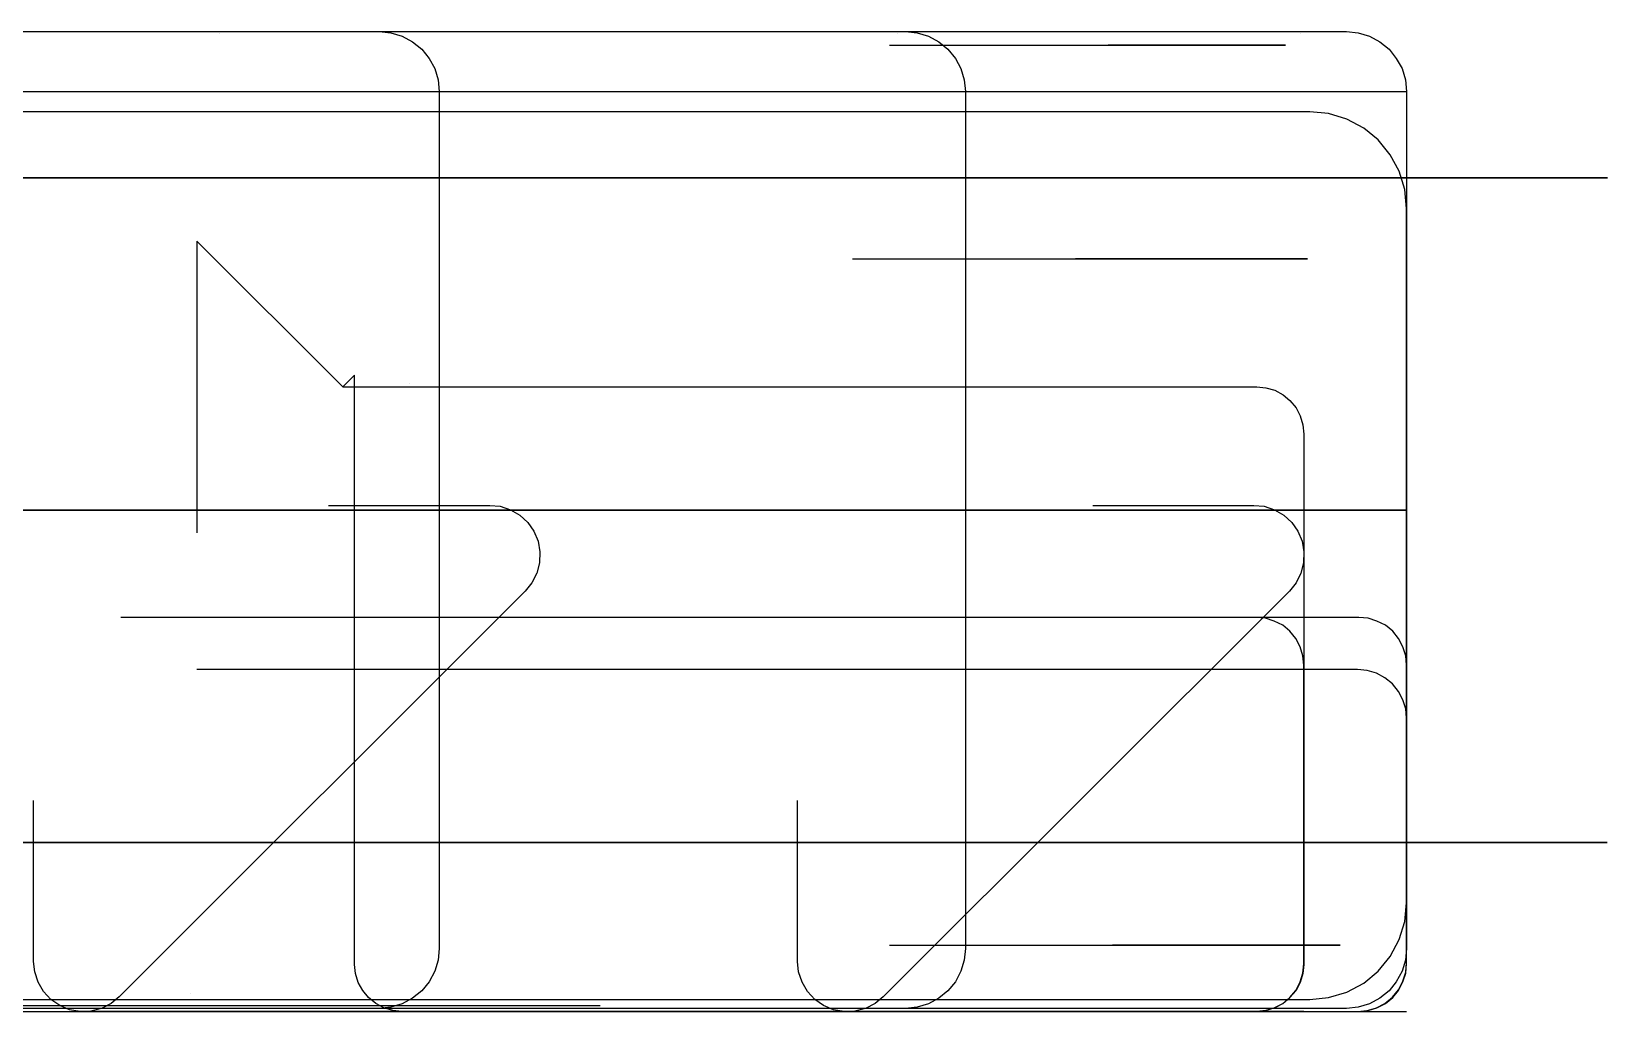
# Model space of a CAD drawing. Header units: metres. Extents: x 24 to 1567, y 34 to 358.
# Drawn here: x 1045 to 1567, y 34 to 358 of the extents above; entities that cross this region are included whole.
import ezdxf

# ---------------------------------------------------------------- set-up
doc = ezdxf.new("R2010")
doc.units = ezdxf.units.M
for name, color, linetype in [('RBAR-T10-J', 2, 'Continuous'), ('RBAR-T12-F', 3, 'Continuous'), ('RBAR-T12-F1', 3, 'Continuous'), ('RBAR-T16-H1', 4, 'Continuous'), ('RBAR-T16-H2', 4, 'Continuous'), ('RBAR-T16-H3', 4, 'Continuous'), ('RBAR-T16-K', 4, 'Continuous'), ('RBAR-T16-K1', 4, 'Continuous'), ('RBAR-T16-K2', 4, 'Continuous'), ('RBAR-T16-K3', 4, 'Continuous'), ('RBAR-T16-K4', 4, 'Continuous'), ('RBAR-T16-K5', 4, 'Continuous'), ('RBAR-T20-I', 5, 'Continuous'), ('RBAR-T8-A', 1, 'Continuous'), ('RBAR-T8-A1', 1, 'Continuous'), ('RBAR-T8-A2', 1, 'Continuous'), ('RBAR-T8-A4', 1, 'Continuous'), ('RBAR-T8-B', 1, 'Continuous'), ('RBAR-T8-B1', 1, 'Continuous'), ('RBAR-T8-B2', 1, 'Continuous'), ('RBAR-T8-C', 1, 'Continuous'), ('RBAR-T8-D', 1, 'Continuous'), ('RBAR-T8-E', 1, 'Continuous')]:
    doc.layers.add(name, color=color, linetype=linetype)

msp = doc.modelspace()

# ---------------------------------------------------------------- linework, layer by layer
at = {"layer": 'RBAR-T10-J'}
for points in [[(985.8, 358.5, 0), (1160, 358.5, 0), (1163.9, 358.1, 0), (1167.6, 357, 0), (1171.1, 355.1, 0), (1174.1, 352.7, 0), (1176.6, 349.6, 0), (1178.4, 346.2, 0), (1179.5, 342.5, 0), (1179.9, 338.6, 0), (1179.9, 54.9, 0), (1179.5, 51, 0), (1178.4, 47.3, 0), (1176.6, 43.8, 0), (1174.1, 40.8, 0), (1171.1, 38.4, 0), (1167.6, 36.5, 0), (1163.9, 35.4, 0), (1160, 35, 0), (468.2, 35, 0)], [(1160, 358.5, 0), (1334.2, 358.5, 0), (1338.1, 358.1, 0), (1341.8, 357, 0), (1345.3, 355.1, 0), (1348.3, 352.7, 0), (1350.8, 349.6, 0), (1352.6, 346.2, 0), (1353.7, 342.5, 0), (1354.1, 338.6, 0), (1354.1, 54.9, 0), (1353.7, 51, 0), (1352.6, 47.3, 0), (1350.8, 43.8, 0), (1348.3, 40.8, 0), (1345.3, 38.4, 0), (1341.8, 36.5, 0), (1338.1, 35.4, 0), (1334.2, 35, 0), (642.4, 35, 0)], [(1306, 358.5, 0), (1480.2, 358.5, 0), (1484.1, 358.1, 0), (1487.8, 357, 0), (1491.3, 355.1, 0), (1494.3, 352.7, 0), (1496.7, 349.6, 0), (1498.6, 346.2, 0), (1499.7, 342.5, 0), (1500.1, 338.6, 0), (1500.1, 54.9, 0), (1499.7, 51, 0), (1498.6, 47.3, 0), (1496.7, 43.8, 0), (1494.3, 40.8, 0), (1491.3, 38.4, 0), (1487.8, 36.5, 0), (1484.1, 35.4, 0), (1480.2, 35, 0), (788.4, 35, 0)], [(468.2, 338.6, 0), (1179.9, 338.6, 0)], [(642.4, 338.6, 0), (1354.1, 338.6, 0)], [(788.4, 338.6, 0), (1500.1, 338.6, 0)]]:
    msp.add_polyline3d(points, dxfattribs=at)
at = {"layer": 'RBAR-T12-F'}
msp.add_polyline3d([(36, 36, 0), (1161, 36, 0)], dxfattribs=at)
at = {"layer": 'RBAR-T12-F1'}
for points in [[(30, 36, 0), (1155, 36, 0)], [(36, 36, 0), (1161, 36, 0)], [(108.2, 36, 0), (1233.2, 36, 0)]]:
    msp.add_polyline3d(points, dxfattribs=at)
at = {"layer": 'RBAR-T16-H1'}
msp.add_polyline3d([(708.3, 38, 5095), (1468.1, 38, 5095), (1474.3, 38.6, 5095), (1480.3, 40.4, 5095), (1485.9, 43.4, 5095), (1490.7, 47.4, 5095), (1494.7, 52.2, 5095), (1497.7, 57.8, 5095), (1499.5, 63.8, 5095), (1500.1, 70, 5095), (1500.1, 299.9, 5095), (1499.5, 306.2, 5095), (1497.7, 312.2, 5095), (1494.7, 317.7, 5095), (1490.7, 322.6, 5095), (1485.9, 326.5, 5095), (1480.3, 329.5, 5095), (1474.3, 331.3, 5095), (1468.1, 331.9, 5095), (708.3, 331.9, 5095)], dxfattribs=at)
msp.add_polyline3d([(708.3, 38, 5095), (1468.1, 38, 5095), (1474.3, 38.6, 5095), (1480.3, 40.4, 5095), (1485.9, 43.4, 5095), (1490.7, 47.4, 5095), (1494.7, 52.2, 5095), (1497.7, 57.8, 5095), (1499.5, 63.8, 5095), (1500.1, 70, 5095), (1500.1, 299.9, 5095), (1499.5, 306.2, 5095), (1497.7, 312.2, 5095), (1494.7, 317.7, 5095), (1490.7, 322.6, 5095), (1485.9, 326.5, 5095), (1480.3, 329.5, 5095), (1474.3, 331.3, 5095), (1468.1, 331.9, 5095), (708.3, 331.9, 5095)], dxfattribs=at)
at = {"layer": 'RBAR-T16-H2'}
for points in [[(706.7, 310, 0), (1468, 310, 0), (1474.3, 310, 0.6), (1480.3, 310, 2.4), (1485.9, 310, 5.4), (1490.7, 310, 9.4), (1494.7, 310, 14.2), (1497.7, 310, 19.8), (1499.5, 310, 25.8), (1500.1, 310, 32.1), (1500.1, 310, 1033.8), (1499.5, 310, 1040.1), (1497.7, 310, 1046.1), (1494.7, 310, 1051.6), (1490.7, 310, 1056.5), (1485.9, 310, 1060.5), (1480.3, 310, 1063.4), (1474.3, 310, 1065.3), (1468, 310, 1065.9), (706.7, 310, 1065.9)], [(706.7, 90, 0), (1468, 90, 0), (1474.3, 90, 0.6), (1480.3, 90, 2.4), (1485.9, 90, 5.4), (1490.7, 90, 9.4), (1494.7, 90, 14.2), (1497.7, 90, 19.8), (1499.5, 90, 25.8), (1500.1, 90, 32.1), (1500.1, 90, 1033.8), (1499.5, 90, 1040.1), (1497.7, 90, 1046.1), (1494.7, 90, 1051.6), (1490.7, 90, 1056.5), (1485.9, 90, 1060.5), (1480.3, 90, 1063.4), (1474.3, 90, 1065.3), (1468, 90, 1065.9), (706.7, 90, 1065.9)]]:
    msp.add_polyline3d(points, dxfattribs=at)
at = {"layer": 'RBAR-T16-H3'}
for points in [[(710.9, 200, 0), (1468.2, 200, 0), (1474.4, 200, 0.6), (1480.4, 200, 2.4), (1485.9, 200, 5.4), (1490.8, 200, 9.3), (1494.7, 200, 14.2), (1497.7, 200, 19.7), (1499.5, 200, 25.7), (1500.1, 200, 31.9), (1500.1, 200, 1317.3), (1499.5, 200, 1323.5), (1497.7, 200, 1329.5), (1494.7, 200, 1335), (1490.8, 200, 1339.8), (1485.9, 200, 1343.8), (1480.4, 200, 1346.7), (1474.4, 200, 1348.6), (1468.2, 200, 1349.2), (710.9, 200, 1349.2)], [(710.9, 200, 3745.8), (1468.2, 200, 3745.8), (1474.4, 200, 3746.4), (1480.4, 200, 3748.3), (1485.9, 200, 3751.2), (1490.8, 200, 3755.2), (1494.7, 200, 3760), (1497.7, 200, 3765.5), (1499.5, 200, 3771.5), (1500.1, 200, 3777.7), (1500.1, 200, 5063.1), (1499.5, 200, 5069.3), (1497.7, 200, 5075.3), (1494.7, 200, 5080.8), (1490.8, 200, 5085.7), (1485.9, 200, 5089.6), (1480.4, 200, 5092.6), (1474.4, 200, 5094.4), (1468.2, 200, 5095), (710.9, 200, 5095)]]:
    msp.add_polyline3d(points, dxfattribs=at)
at = {"layer": 'RBAR-T16-K'}
msp.add_polyline3d([(1409.9, 310, 38), (1409.9, 310, 964.7), (1410.1, 310, 967.9), (1410.6, 310, 971.1), (1411.4, 310, 974.3), (1565.1, 310, 1461.7), (1565.9, 310, 1464.9), (1566.4, 310, 1468.1), (1566.6, 310, 1471.4), (1566.6, 310, 3975.8), (1566.4, 310, 3979), (1565.9, 310, 3982.3), (1565.1, 310, 3985.4), (1485.2, 310, 4238.8), (1484.4, 310, 4241.9), (1483.9, 310, 4245.2), (1483.7, 310, 4248.4), (1483.7, 310, 6001.5)], dxfattribs=at)
at = {"layer": 'RBAR-T16-K1'}
msp.add_polyline3d([(1410, 90, 38), (1410, 90, 963.9), (1410.2, 90, 967.1), (1410.7, 90, 970.4), (1411.5, 90, 973.5), (1565, 90, 1460.5), (1565.9, 90, 1463.7), (1566.4, 90, 1466.9), (1566.5, 90, 1470.2), (1566.5, 90, 3977.5), (1566.4, 90, 3980.7), (1565.9, 90, 3984), (1565, 90, 3987.1), (1485.2, 90, 4240.3), (1484.4, 90, 4243.4), (1483.9, 90, 4246.7), (1483.7, 90, 4249.9), (1483.7, 90, 6001.5)], dxfattribs=at)
at = {"layer": 'RBAR-T16-K2'}
msp.add_polyline3d([(1316.7, 283.2, 38), (1316.7, 283.2, 964.7), (1316.9, 283.2, 967.9), (1317.4, 283.2, 971.1), (1318.2, 283.2, 974.3), (1465.8, 283.2, 1442.6), (1466.7, 283.2, 1445.8), (1467.2, 283.2, 1449), (1467.3, 283.2, 1452.3), (1467.3, 283.2, 3996.7), (1467.2, 283.2, 4000), (1466.7, 283.2, 4003.2), (1465.8, 283.2, 4006.4), (1392, 283.2, 4240.6), (1391.2, 283.2, 4243.8), (1390.7, 283.2, 4247), (1390.5, 283.2, 4250.3), (1390.5, 283.2, 6003.3)], dxfattribs=at)
at = {"layer": 'RBAR-T16-K3'}
msp.add_polyline3d([(1329, 56, 38), (1329, 56, 964.7), (1329.2, 56, 967.9), (1329.7, 56, 971.1), (1330.5, 56, 974.3), (1476.6, 56, 1437.8), (1477.5, 56, 1441), (1478, 56, 1444.2), (1478.1, 56, 1447.5), (1478.1, 56, 4002), (1478, 56, 4005.2), (1477.5, 56, 4008.5), (1476.6, 56, 4011.6), (1404.3, 56, 4241.1), (1403.5, 56, 4244.3), (1403, 56, 4247.5), (1402.8, 56, 4250.7), (1402.8, 56, 6003.8)], dxfattribs=at)
at = {"layer": 'RBAR-T16-K4'}
msp.add_polyline3d([(1329, 354, 38), (1329, 354, 964.7), (1329.2, 354, 967.9), (1329.7, 354, 971.1), (1330.5, 354, 974.3), (1458.6, 354, 1380.5), (1459.4, 354, 1383.7), (1459.9, 354, 1386.9), (1460, 354, 1390.2), (1460, 354, 4059.8), (1459.9, 354, 4063.1), (1459.4, 354, 4066.3), (1458.6, 354, 4069.5), (1402.8, 354, 4246.4), (1402, 354, 4249.6), (1401.5, 354, 4252.8), (1401.3, 354, 4256.1), (1401.3, 354, 6009.1)], dxfattribs=at)
at = {"layer": 'RBAR-T16-K5'}
msp.add_polyline3d([(1334.6, 200, 38), (1334.6, 200, 925.3), (1334.8, 200, 928.6), (1335.3, 200, 931.8), (1336.1, 200, 935), (1476.3, 200, 1379.8), (1477.2, 200, 1382.9), (1477.7, 200, 1386.2), (1477.8, 200, 1389.4), (1477.8, 200, 4061.3), (1477.7, 200, 4064.6), (1477.2, 200, 4067.8), (1476.3, 200, 4071), (1420.5, 200, 4248.1), (1419.7, 200, 4251.3), (1419.2, 200, 4254.5), (1419, 200, 4257.7), (1419, 200, 6007.2)], dxfattribs=at)
at = {"layer": 'RBAR-T20-I'}
msp.add_polyline3d([(1097.5, 40, 3070), (1097.5, 40, 5095)], dxfattribs=at)
at = {"layer": 'RBAR-T8-A'}
for points in [[(34, 34, 0), (1134, 34, 0)], [(34, 34, 0), (1134, 34, 0)], [(34, 34, 0), (1134, 34, 0)], [(70, 34, 0), (1170, 34, 0)], [(70, 34, 0), (1170, 34, 0)]]:
    msp.add_polyline3d(points, dxfattribs=at)
at = {"layer": 'RBAR-T8-A1'}
for points in [[(34, 34, 0), (1384, 34, 0)], [(34, 34, 0), (1384, 34, 0)], [(34, 34, 0), (1384, 34, 0)], [(34, 34, 0), (1384, 34, 0)], [(34, 34, 0), (1384, 34, 0)], [(34, 34, 0), (1384, 34, 0)], [(34, 34, 0), (1384, 34, 0)], [(34, 34, 0), (1384, 34, 0)], [(34, 34, 0), (1384, 34, 0)], [(34, 34, 0), (1384, 34, 0)], [(34, 34, 0), (1384, 34, 0)], [(34, 34, 0), (1384, 34, 0)], [(34, 34, 0), (1384, 34, 0)], [(34, 34, 0), (1384, 34, 0)], [(34, 34, 0), (1384, 34, 0)], [(34, 34, 0), (1384, 34, 0)], [(34, 34, 0), (1384, 34, 0)], [(34, 34, 0), (1384, 34, 0)], [(70, 34, 0), (1420, 34, 0)], [(70, 34, 0), (1420, 34, 0)], [(70, 34, 0), (1420, 34, 0)], [(70, 34, 0), (1420, 34, 0)], [(70, 34, 0), (1420, 34, 0)], [(70, 34, 0), (1420, 34, 0)], [(70, 34, 0), (1420, 34, 0)], [(70, 34, 0), (1420, 34, 0)]]:
    msp.add_polyline3d(points, dxfattribs=at)
at = {"layer": 'RBAR-T8-A2'}
for points in [[(34, 34, 0), (1484, 34, 0)], [(34, 34, 0), (1484, 34, 0)], [(34, 34, 0), (1484, 34, 0)], [(34, 34, 0), (1484, 34, 0)], [(34, 34, 0), (1484, 34, 0)], [(34, 34, 0), (1484, 34, 0)], [(34, 34, 0), (1484, 34, 0)], [(34, 34, 0), (1484, 34, 0)], [(34, 34, 0), (1484, 34, 0)], [(34, 34, 0), (1484, 34, 0)], [(34, 34, 0), (1484, 34, 0)], [(34, 34, 0), (1484, 34, 0)], [(34, 34, 0), (1484, 34, 0)], [(34, 34, 0), (1484, 34, 0)], [(34, 34, 0), (1484, 34, 0)], [(34, 34, 0), (1484, 34, 0)], [(34, 34, 0), (1484, 34, 0)], [(34, 34, 0), (1484, 34, 0)], [(34, 34, 0), (1484, 34, 0)], [(34, 34, 0), (1484, 34, 0)], [(34, 34, 0), (1484, 34, 0)], [(34, 34, 0), (1484, 34, 0)], [(34, 34, 0), (1484, 34, 0)], [(34, 34, 0), (1484, 34, 0)], [(34, 34, 0), (1484, 34, 0)], [(34, 34, 0), (1484, 34, 0)], [(34, 34, 0), (1484, 34, 0)], [(34, 34, 0), (1484, 34, 0)], [(50.1, 34, 0), (1500.1, 34, 0)], [(50.1, 34, 0), (1500.1, 34, 0)]]:
    msp.add_polyline3d(points, dxfattribs=at)
at = {"layer": 'RBAR-T8-A4'}
for points in [[(1107.2, 358, 34), (1107.2, 358, 5084)], [(1331.5, 358, 5.5), (1331.5, 358, 5055.5)], [(1465, 358, 5.5), (1465, 358, 5055.5)], [(1170, 242, 34), (1170, 242, 5084)]]:
    msp.add_polyline3d(points, dxfattribs=at)
at = {"layer": 'RBAR-T8-B'}
msp.add_polyline3d([(1063.3, 34, 0), (1449.8, 34, 0), (1453, 34, 0.3), (1456.1, 34, 1.2), (1458.9, 34, 2.7), (1461.3, 34, 4.8), (1463.4, 34, 7.2), (1464.9, 34, 10), (1465.8, 34, 13.1), (1466.1, 34, 16.3), (1466.1, 34, 67.1), (1465.8, 34, 70.3), (1464.9, 34, 73.4), (1463.4, 34, 76.2), (1461.3, 34, 78.6), (1458.9, 34, 80.7), (1456.1, 34, 82.2), (1453, 34, 83.1), (1449.8, 34, 83.4), (1063.3, 34, 83.4)], dxfattribs=at)
msp.add_polyline3d([(1063.3, 34, 0), (1449.8, 34, 0), (1453, 34, 0.3), (1456.1, 34, 1.2), (1458.9, 34, 2.7), (1461.3, 34, 4.8), (1463.4, 34, 7.2), (1464.9, 34, 10), (1465.8, 34, 13.1), (1466.1, 34, 16.3), (1466.1, 34, 67.1), (1465.8, 34, 70.3), (1464.9, 34, 73.4), (1463.4, 34, 76.2), (1461.3, 34, 78.6), (1458.9, 34, 80.7), (1456.1, 34, 82.2), (1453, 34, 83.1), (1449.8, 34, 83.4), (1063.3, 34, 83.4)], dxfattribs=at)
msp.add_polyline3d([(1063.3, 34, 0), (1449.8, 34, 0), (1453, 34, 0.3), (1456.1, 34, 1.2), (1458.9, 34, 2.7), (1461.3, 34, 4.8), (1463.4, 34, 7.2), (1464.9, 34, 10), (1465.8, 34, 13.1), (1466.1, 34, 16.3), (1466.1, 34, 67.1), (1465.8, 34, 70.3), (1464.9, 34, 73.4), (1463.4, 34, 76.2), (1461.3, 34, 78.6), (1458.9, 34, 80.7), (1456.1, 34, 82.2), (1453, 34, 83.1), (1449.8, 34, 83.4), (1063.3, 34, 83.4)], dxfattribs=at)
msp.add_polyline3d([(1063.3, 34, 0), (1449.8, 34, 0), (1453, 34, 0.3), (1456.1, 34, 1.2), (1458.9, 34, 2.7), (1461.3, 34, 4.8), (1463.4, 34, 7.2), (1464.9, 34, 10), (1465.8, 34, 13.1), (1466.1, 34, 16.3), (1466.1, 34, 67.1), (1465.8, 34, 70.3), (1464.9, 34, 73.4), (1463.4, 34, 76.2), (1461.3, 34, 78.6), (1458.9, 34, 80.7), (1456.1, 34, 82.2), (1453, 34, 83.1), (1449.8, 34, 83.4), (1063.3, 34, 83.4)], dxfattribs=at)
msp.add_polyline3d([(1063.3, 34, 0), (1449.8, 34, 0), (1453, 34, 0.3), (1456.1, 34, 1.2), (1458.9, 34, 2.7), (1461.3, 34, 4.8), (1463.4, 34, 7.2), (1464.9, 34, 10), (1465.8, 34, 13.1), (1466.1, 34, 16.3), (1466.1, 34, 67.1), (1465.8, 34, 70.3), (1464.9, 34, 73.4), (1463.4, 34, 76.2), (1461.3, 34, 78.6), (1458.9, 34, 80.7), (1456.1, 34, 82.2), (1453, 34, 83.1), (1449.8, 34, 83.4), (1063.3, 34, 83.4)], dxfattribs=at)
msp.add_polyline3d([(1063.3, 34, 0), (1449.8, 34, 0), (1453, 34, 0.3), (1456.1, 34, 1.2), (1458.9, 34, 2.7), (1461.3, 34, 4.8), (1463.4, 34, 7.2), (1464.9, 34, 10), (1465.8, 34, 13.1), (1466.1, 34, 16.3), (1466.1, 34, 67.1), (1465.8, 34, 70.3), (1464.9, 34, 73.4), (1463.4, 34, 76.2), (1461.3, 34, 78.6), (1458.9, 34, 80.7), (1456.1, 34, 82.2), (1453, 34, 83.1), (1449.8, 34, 83.4), (1063.3, 34, 83.4)], dxfattribs=at)
msp.add_polyline3d([(1063.3, 34, 0), (1449.8, 34, 0), (1453, 34, 0.3), (1456.1, 34, 1.2), (1458.9, 34, 2.7), (1461.3, 34, 4.8), (1463.4, 34, 7.2), (1464.9, 34, 10), (1465.8, 34, 13.1), (1466.1, 34, 16.3), (1466.1, 34, 67.1), (1465.8, 34, 70.3), (1464.9, 34, 73.4), (1463.4, 34, 76.2), (1461.3, 34, 78.6), (1458.9, 34, 80.7), (1456.1, 34, 82.2), (1453, 34, 83.1), (1449.8, 34, 83.4), (1063.3, 34, 83.4)], dxfattribs=at)
msp.add_polyline3d([(1063.3, 34, 0), (1449.8, 34, 0), (1453, 34, 0.3), (1456.1, 34, 1.2), (1458.9, 34, 2.7), (1461.3, 34, 4.8), (1463.4, 34, 7.2), (1464.9, 34, 10), (1465.8, 34, 13.1), (1466.1, 34, 16.3), (1466.1, 34, 67.1), (1465.8, 34, 70.3), (1464.9, 34, 73.4), (1463.4, 34, 76.2), (1461.3, 34, 78.6), (1458.9, 34, 80.7), (1456.1, 34, 82.2), (1453, 34, 83.1), (1449.8, 34, 83.4), (1063.3, 34, 83.4)], dxfattribs=at)
msp.add_polyline3d([(1063.3, 34, 0), (1449.8, 34, 0), (1453, 34, 0.3), (1456.1, 34, 1.2), (1458.9, 34, 2.7), (1461.3, 34, 4.8), (1463.4, 34, 7.2), (1464.9, 34, 10), (1465.8, 34, 13.1), (1466.1, 34, 16.3), (1466.1, 34, 67.1), (1465.8, 34, 70.3), (1464.9, 34, 73.4), (1463.4, 34, 76.2), (1461.3, 34, 78.6), (1458.9, 34, 80.7), (1456.1, 34, 82.2), (1453, 34, 83.1), (1449.8, 34, 83.4), (1063.3, 34, 83.4)], dxfattribs=at)
msp.add_polyline3d([(1063.3, 34, 0), (1449.8, 34, 0), (1453, 34, 0.3), (1456.1, 34, 1.2), (1458.9, 34, 2.7), (1461.3, 34, 4.8), (1463.4, 34, 7.2), (1464.9, 34, 10), (1465.8, 34, 13.1), (1466.1, 34, 16.3), (1466.1, 34, 67.1), (1465.8, 34, 70.3), (1464.9, 34, 73.4), (1463.4, 34, 76.2), (1461.3, 34, 78.6), (1458.9, 34, 80.7), (1456.1, 34, 82.2), (1453, 34, 83.1), (1449.8, 34, 83.4), (1063.3, 34, 83.4)], dxfattribs=at)
msp.add_polyline3d([(1063.3, 34, 0), (1449.8, 34, 0), (1453, 34, 0.3), (1456.1, 34, 1.2), (1458.9, 34, 2.7), (1461.3, 34, 4.8), (1463.4, 34, 7.2), (1464.9, 34, 10), (1465.8, 34, 13.1), (1466.1, 34, 16.3), (1466.1, 34, 67.1), (1465.8, 34, 70.3), (1464.9, 34, 73.4), (1463.4, 34, 76.2), (1461.3, 34, 78.6), (1458.9, 34, 80.7), (1456.1, 34, 82.2), (1453, 34, 83.1), (1449.8, 34, 83.4), (1063.3, 34, 83.4)], dxfattribs=at)
msp.add_polyline3d([(1063.3, 34, 0), (1449.8, 34, 0), (1453, 34, 0.3), (1456.1, 34, 1.2), (1458.9, 34, 2.7), (1461.3, 34, 4.8), (1463.4, 34, 7.2), (1464.9, 34, 10), (1465.8, 34, 13.1), (1466.1, 34, 16.3), (1466.1, 34, 67.1), (1465.8, 34, 70.3), (1464.9, 34, 73.4), (1463.4, 34, 76.2), (1461.3, 34, 78.6), (1458.9, 34, 80.7), (1456.1, 34, 82.2), (1453, 34, 83.1), (1449.8, 34, 83.4), (1063.3, 34, 83.4)], dxfattribs=at)
msp.add_polyline3d([(1063.3, 34, 0), (1449.8, 34, 0), (1453, 34, 0.3), (1456.1, 34, 1.2), (1458.9, 34, 2.7), (1461.3, 34, 4.8), (1463.4, 34, 7.2), (1464.9, 34, 10), (1465.8, 34, 13.1), (1466.1, 34, 16.3), (1466.1, 34, 67.1), (1465.8, 34, 70.3), (1464.9, 34, 73.4), (1463.4, 34, 76.2), (1461.3, 34, 78.6), (1458.9, 34, 80.7), (1456.1, 34, 82.2), (1453, 34, 83.1), (1449.8, 34, 83.4), (1063.3, 34, 83.4)], dxfattribs=at)
msp.add_polyline3d([(1063.3, 34, 0), (1449.8, 34, 0), (1453, 34, 0.3), (1456.1, 34, 1.2), (1458.9, 34, 2.7), (1461.3, 34, 4.8), (1463.4, 34, 7.2), (1464.9, 34, 10), (1465.8, 34, 13.1), (1466.1, 34, 16.3), (1466.1, 34, 67.1), (1465.8, 34, 70.3), (1464.9, 34, 73.4), (1463.4, 34, 76.2), (1461.3, 34, 78.6), (1458.9, 34, 80.7), (1456.1, 34, 82.2), (1453, 34, 83.1), (1449.8, 34, 83.4), (1063.3, 34, 83.4)], dxfattribs=at)
msp.add_polyline3d([(1063.3, 34, 0), (1449.8, 34, 0), (1453, 34, 0.3), (1456.1, 34, 1.2), (1458.9, 34, 2.7), (1461.3, 34, 4.8), (1463.4, 34, 7.2), (1464.9, 34, 10), (1465.8, 34, 13.1), (1466.1, 34, 16.3), (1466.1, 34, 67.1), (1465.8, 34, 70.3), (1464.9, 34, 73.4), (1463.4, 34, 76.2), (1461.3, 34, 78.6), (1458.9, 34, 80.7), (1456.1, 34, 82.2), (1453, 34, 83.1), (1449.8, 34, 83.4), (1063.3, 34, 83.4)], dxfattribs=at)
msp.add_polyline3d([(1063.3, 34, 0), (1449.8, 34, 0), (1453, 34, 0.3), (1456.1, 34, 1.2), (1458.9, 34, 2.7), (1461.3, 34, 4.8), (1463.4, 34, 7.2), (1464.9, 34, 10), (1465.8, 34, 13.1), (1466.1, 34, 16.3), (1466.1, 34, 67.1), (1465.8, 34, 70.3), (1464.9, 34, 73.4), (1463.4, 34, 76.2), (1461.3, 34, 78.6), (1458.9, 34, 80.7), (1456.1, 34, 82.2), (1453, 34, 83.1), (1449.8, 34, 83.4), (1063.3, 34, 83.4)], dxfattribs=at)
at = {"layer": 'RBAR-T8-B1'}
msp.add_polyline3d([(1099.7, 34, 0), (1483.9, 34, 0), (1487.1, 34.3, 0), (1490.1, 35.2, 0), (1492.9, 36.7, 0), (1495.4, 38.7, 0), (1497.4, 41.2, 0), (1498.9, 44, 0), (1499.8, 47, 0), (1500.1, 50.2, 0), (1500.1, 131.1, 0), (1499.8, 134.2, 0), (1498.9, 137.2, 0), (1497.4, 140, 0), (1495.4, 142.5, 0), (1492.9, 144.5, 0), (1490.1, 146, 0), (1487.1, 146.9, 0), (1483.9, 147.2, 0), (1099.7, 147.2, 0)], dxfattribs=at)
msp.add_polyline3d([(1099.7, 34, 0), (1483.9, 34, 0), (1487.1, 34.3, 0), (1490.1, 35.2, 0), (1492.9, 36.7, 0), (1495.4, 38.7, 0), (1497.4, 41.2, 0), (1498.9, 44, 0), (1499.8, 47, 0), (1500.1, 50.2, 0), (1500.1, 131.1, 0), (1499.8, 134.2, 0), (1498.9, 137.2, 0), (1497.4, 140, 0), (1495.4, 142.5, 0), (1492.9, 144.5, 0), (1490.1, 146, 0), (1487.1, 146.9, 0), (1483.9, 147.2, 0), (1099.7, 147.2, 0)], dxfattribs=at)
msp.add_polyline3d([(1099.7, 34, 0), (1483.9, 34, 0), (1487.1, 34.3, 0), (1490.1, 35.2, 0), (1492.9, 36.7, 0), (1495.4, 38.7, 0), (1497.4, 41.2, 0), (1498.9, 44, 0), (1499.8, 47, 0), (1500.1, 50.2, 0), (1500.1, 131.1, 0), (1499.8, 134.2, 0), (1498.9, 137.2, 0), (1497.4, 140, 0), (1495.4, 142.5, 0), (1492.9, 144.5, 0), (1490.1, 146, 0), (1487.1, 146.9, 0), (1483.9, 147.2, 0), (1099.7, 147.2, 0)], dxfattribs=at)
msp.add_polyline3d([(1099.7, 34, 0), (1483.9, 34, 0), (1487.1, 34.3, 0), (1490.1, 35.2, 0), (1492.9, 36.7, 0), (1495.4, 38.7, 0), (1497.4, 41.2, 0), (1498.9, 44, 0), (1499.8, 47, 0), (1500.1, 50.2, 0), (1500.1, 131.1, 0), (1499.8, 134.2, 0), (1498.9, 137.2, 0), (1497.4, 140, 0), (1495.4, 142.5, 0), (1492.9, 144.5, 0), (1490.1, 146, 0), (1487.1, 146.9, 0), (1483.9, 147.2, 0), (1099.7, 147.2, 0)], dxfattribs=at)
at = {"layer": 'RBAR-T8-B2'}
for points in [[(1074.5, 34, 0), (1450.3, 34, 0), (1453.4, 34.3, 0), (1456.3, 35.2, 0), (1459.1, 36.7, 0), (1461.5, 38.6, 0), (1463.4, 41, 0), (1464.9, 43.8, 0), (1465.8, 46.7, 0), (1466.1, 49.8, 0), (1466.1, 148.7, 0), (1465.8, 151.8, 0), (1464.9, 154.8, 0), (1463.4, 157.5, 0), (1461.5, 159.9, 0), (1459.1, 161.9, 0), (1456.3, 163.3, 0), (1453.4, 164.2, 0), (1450.3, 164.5, 0), (1074.5, 164.5, 0)], [(1074.5, 34, 0), (1450.3, 34, 0), (1453.4, 34.3, 0), (1456.3, 35.2, 0), (1459.1, 36.7, 0), (1461.5, 38.6, 0), (1463.4, 41, 0), (1464.9, 43.8, 0), (1465.8, 46.7, 0), (1466.1, 49.8, 0), (1466.1, 148.7, 0), (1465.8, 151.8, 0), (1464.9, 154.8, 0), (1463.4, 157.5, 0), (1461.5, 159.9, 0), (1459.1, 161.9, 0), (1456.3, 163.3, 0), (1453.4, 164.2, 0), (1450.3, 164.5, 0), (1074.5, 164.5, 0)], [(1074.5, 34, 0), (1450.3, 34, 0), (1453.4, 34.3, 0), (1456.3, 35.2, 0), (1459.1, 36.7, 0), (1461.5, 38.6, 0), (1463.4, 41, 0), (1464.9, 43.8, 0), (1465.8, 46.7, 0), (1466.1, 49.8, 0), (1466.1, 148.7, 0), (1465.8, 151.8, 0), (1464.9, 154.8, 0), (1463.4, 157.5, 0), (1461.5, 159.9, 0), (1459.1, 161.9, 0), (1456.3, 163.3, 0), (1453.4, 164.2, 0), (1450.3, 164.5, 0), (1074.5, 164.5, 0)], [(1074.5, 34, 0), (1450.3, 34, 0), (1453.4, 34.3, 0), (1456.3, 35.2, 0), (1459.1, 36.7, 0), (1461.5, 38.6, 0), (1463.4, 41, 0), (1464.9, 43.8, 0), (1465.8, 46.7, 0), (1466.1, 49.8, 0), (1466.1, 148.7, 0), (1465.8, 151.8, 0), (1464.9, 154.8, 0), (1463.4, 157.5, 0), (1461.5, 159.9, 0), (1459.1, 161.9, 0), (1456.3, 163.3, 0), (1453.4, 164.2, 0), (1450.3, 164.5, 0), (1074.5, 164.5, 0)], [(1074.5, 34, 0), (1450.3, 34, 0), (1453.4, 34.3, 0), (1456.3, 35.2, 0), (1459.1, 36.7, 0), (1461.5, 38.6, 0), (1463.4, 41, 0), (1464.9, 43.8, 0), (1465.8, 46.7, 0), (1466.1, 49.8, 0), (1466.1, 148.7, 0), (1465.8, 151.8, 0), (1464.9, 154.8, 0), (1463.4, 157.5, 0), (1461.5, 159.9, 0), (1459.1, 161.9, 0), (1456.3, 163.3, 0), (1453.4, 164.2, 0), (1450.3, 164.5, 0), (1074.5, 164.5, 0)], [(1074.5, 34, 0), (1450.3, 34, 0), (1453.4, 34.3, 0), (1456.3, 35.2, 0), (1459.1, 36.7, 0), (1461.5, 38.6, 0), (1463.4, 41, 0), (1464.9, 43.8, 0), (1465.8, 46.7, 0), (1466.1, 49.8, 0), (1466.1, 148.7, 0), (1465.8, 151.8, 0), (1464.9, 154.8, 0), (1463.4, 157.5, 0), (1461.5, 159.9, 0), (1459.1, 161.9, 0), (1456.3, 163.3, 0), (1453.4, 164.2, 0), (1450.3, 164.5, 0), (1074.5, 164.5, 0)], [(1074.5, 34, 0), (1450.3, 34, 0), (1453.4, 34.3, 0), (1456.3, 35.2, 0), (1459.1, 36.7, 0), (1461.5, 38.6, 0), (1463.4, 41, 0), (1464.9, 43.8, 0), (1465.8, 46.7, 0), (1466.1, 49.8, 0), (1466.1, 148.7, 0), (1465.8, 151.8, 0), (1464.9, 154.8, 0), (1463.4, 157.5, 0), (1461.5, 159.9, 0), (1459.1, 161.9, 0), (1456.3, 163.3, 0), (1453.4, 164.2, 0), (1450.3, 164.5, 0), (1074.5, 164.5, 0)], [(1074.5, 34, 0), (1450.3, 34, 0), (1453.4, 34.3, 0), (1456.3, 35.2, 0), (1459.1, 36.7, 0), (1461.5, 38.6, 0), (1463.4, 41, 0), (1464.9, 43.8, 0), (1465.8, 46.7, 0), (1466.1, 49.8, 0), (1466.1, 148.7, 0), (1465.8, 151.8, 0), (1464.9, 154.8, 0), (1463.4, 157.5, 0), (1461.5, 159.9, 0), (1459.1, 161.9, 0), (1456.3, 163.3, 0), (1453.4, 164.2, 0), (1450.3, 164.5, 0), (1074.5, 164.5, 0)], [(1074.5, 34, 0), (1450.3, 34, 0), (1453.4, 34.3, 0), (1456.3, 35.2, 0), (1459.1, 36.7, 0), (1461.5, 38.6, 0), (1463.4, 41, 0), (1464.9, 43.8, 0), (1465.8, 46.7, 0), (1466.1, 49.8, 0), (1466.1, 148.7, 0), (1465.8, 151.8, 0), (1464.9, 154.8, 0), (1463.4, 157.5, 0), (1461.5, 159.9, 0), (1459.1, 161.9, 0), (1456.3, 163.3, 0), (1453.4, 164.2, 0), (1450.3, 164.5, 0), (1074.5, 164.5, 0)], [(1074.5, 34, 0), (1450.3, 34, 0), (1453.4, 34.3, 0), (1456.3, 35.2, 0), (1459.1, 36.7, 0), (1461.5, 38.6, 0), (1463.4, 41, 0), (1464.9, 43.8, 0), (1465.8, 46.7, 0), (1466.1, 49.8, 0), (1466.1, 148.7, 0), (1465.8, 151.8, 0), (1464.9, 154.8, 0), (1463.4, 157.5, 0), (1461.5, 159.9, 0), (1459.1, 161.9, 0), (1456.3, 163.3, 0), (1453.4, 164.2, 0), (1450.3, 164.5, 0), (1074.5, 164.5, 0)], [(1108.5, 34, 0), (1484.3, 34, 0), (1487.4, 34.3, 0), (1490.3, 35.2, 0), (1493.1, 36.7, 0), (1495.5, 38.6, 0), (1497.4, 41, 0), (1498.9, 43.8, 0), (1499.8, 46.7, 0), (1500.1, 49.8, 0), (1500.1, 148.7, 0), (1499.8, 151.8, 0), (1498.9, 154.8, 0), (1497.4, 157.5, 0), (1495.5, 159.9, 0), (1493.1, 161.9, 0), (1490.3, 163.3, 0), (1487.4, 164.2, 0), (1484.3, 164.5, 0), (1108.5, 164.5, 0)], [(1108.5, 34, 0), (1484.3, 34, 0), (1487.4, 34.3, 0), (1490.3, 35.2, 0), (1493.1, 36.7, 0), (1495.5, 38.6, 0), (1497.4, 41, 0), (1498.9, 43.8, 0), (1499.8, 46.7, 0), (1500.1, 49.8, 0), (1500.1, 148.7, 0), (1499.8, 151.8, 0), (1498.9, 154.8, 0), (1497.4, 157.5, 0), (1495.5, 159.9, 0), (1493.1, 161.9, 0), (1490.3, 163.3, 0), (1487.4, 164.2, 0), (1484.3, 164.5, 0), (1108.5, 164.5, 0)]]:
    msp.add_polyline3d(points, dxfattribs=at)
at = {"layer": 'RBAR-T8-C'}
msp.add_polyline3d([(918, 34, 374.9), (1483.9, 34, 374.9), (1487.1, 34, 374.6), (1490.1, 34, 373.7), (1492.9, 34, 372.2), (1495.4, 34, 370.2), (1497.4, 34, 367.7), (1498.9, 34, 364.9), (1499.8, 34, 361.9), (1500.1, 34, 358.7), (1500.1, 34, 0)], dxfattribs=at)
at = {"layer": 'RBAR-T8-D'}
msp.add_polyline3d([(1148, 240.8, 0), (1450.5, 240.8, 0), (1453.5, 240.5, 0), (1456.5, 239.7, 0), (1459.2, 238.2, 0), (1461.5, 236.3, 0), (1463.5, 233.9, 0), (1464.9, 231.2, 0), (1465.8, 228.3, 0), (1466.1, 225.2, 0), (1466.1, 49.6, 0), (1465.8, 46.6, 0), (1464.9, 43.6, 0), (1463.5, 40.9, 0), (1461.5, 38.6, 0), (1459.2, 36.6, 0), (1456.5, 35.2, 0), (1453.5, 34.3, 0), (1450.5, 34, 0), (1167.5, 34, 0), (1164.5, 34.3, 0), (1161.6, 35.2, 0), (1158.9, 36.6, 0), (1156.5, 38.6, 0), (1154.6, 40.9, 0), (1153.1, 43.6, 0), (1152.2, 46.6, 0), (1151.9, 49.6, 0), (1151.9, 244.7, 0), (1148, 240.8, 0), (1099.7, 289.1, 0), (1099.7, 192.5, 0)], dxfattribs=at)
msp.add_polyline3d([(1148, 240.8, 0), (1450.5, 240.8, 0), (1453.5, 240.5, 0), (1456.5, 239.7, 0), (1459.2, 238.2, 0), (1461.5, 236.3, 0), (1463.5, 233.9, 0), (1464.9, 231.2, 0), (1465.8, 228.3, 0), (1466.1, 225.2, 0), (1466.1, 49.6, 0), (1465.8, 46.6, 0), (1464.9, 43.6, 0), (1463.5, 40.9, 0), (1461.5, 38.6, 0), (1459.2, 36.6, 0), (1456.5, 35.2, 0), (1453.5, 34.3, 0), (1450.5, 34, 0), (1167.5, 34, 0), (1164.5, 34.3, 0), (1161.6, 35.2, 0), (1158.9, 36.6, 0), (1156.5, 38.6, 0), (1154.6, 40.9, 0), (1153.1, 43.6, 0), (1152.2, 46.6, 0), (1151.9, 49.6, 0), (1151.9, 244.7, 0), (1148, 240.8, 0), (1099.7, 289.1, 0), (1099.7, 192.5, 0)], dxfattribs=at)
msp.add_polyline3d([(1148, 240.8, 0), (1450.5, 240.8, 0), (1453.5, 240.5, 0), (1456.5, 239.7, 0), (1459.2, 238.2, 0), (1461.5, 236.3, 0), (1463.5, 233.9, 0), (1464.9, 231.2, 0), (1465.8, 228.3, 0), (1466.1, 225.2, 0), (1466.1, 49.6, 0), (1465.8, 46.6, 0), (1464.9, 43.6, 0), (1463.5, 40.9, 0), (1461.5, 38.6, 0), (1459.2, 36.6, 0), (1456.5, 35.2, 0), (1453.5, 34.3, 0), (1450.5, 34, 0), (1167.5, 34, 0), (1164.5, 34.3, 0), (1161.6, 35.2, 0), (1158.9, 36.6, 0), (1156.5, 38.6, 0), (1154.6, 40.9, 0), (1153.1, 43.6, 0), (1152.2, 46.6, 0), (1151.9, 49.6, 0), (1151.9, 244.7, 0), (1148, 240.8, 0), (1099.7, 289.1, 0), (1099.7, 192.5, 0)], dxfattribs=at)
msp.add_polyline3d([(1148, 240.8, 0), (1450.5, 240.8, 0), (1453.5, 240.5, 0), (1456.5, 239.7, 0), (1459.2, 238.2, 0), (1461.5, 236.3, 0), (1463.5, 233.9, 0), (1464.9, 231.2, 0), (1465.8, 228.3, 0), (1466.1, 225.2, 0), (1466.1, 49.6, 0), (1465.8, 46.6, 0), (1464.9, 43.6, 0), (1463.5, 40.9, 0), (1461.5, 38.6, 0), (1459.2, 36.6, 0), (1456.5, 35.2, 0), (1453.5, 34.3, 0), (1450.5, 34, 0), (1167.5, 34, 0), (1164.5, 34.3, 0), (1161.6, 35.2, 0), (1158.9, 36.6, 0), (1156.5, 38.6, 0), (1154.6, 40.9, 0), (1153.1, 43.6, 0), (1152.2, 46.6, 0), (1151.9, 49.6, 0), (1151.9, 244.7, 0), (1148, 240.8, 0), (1099.7, 289.1, 0), (1099.7, 192.5, 0)], dxfattribs=at)
msp.add_polyline3d([(1148, 240.8, 0), (1450.5, 240.8, 0), (1453.5, 240.5, 0), (1456.5, 239.7, 0), (1459.2, 238.2, 0), (1461.5, 236.3, 0), (1463.5, 233.9, 0), (1464.9, 231.2, 0), (1465.8, 228.3, 0), (1466.1, 225.2, 0), (1466.1, 49.6, 0), (1465.8, 46.6, 0), (1464.9, 43.6, 0), (1463.5, 40.9, 0), (1461.5, 38.6, 0), (1459.2, 36.6, 0), (1456.5, 35.2, 0), (1453.5, 34.3, 0), (1450.5, 34, 0), (1167.5, 34, 0), (1164.5, 34.3, 0), (1161.6, 35.2, 0), (1158.9, 36.6, 0), (1156.5, 38.6, 0), (1154.6, 40.9, 0), (1153.1, 43.6, 0), (1152.2, 46.6, 0), (1151.9, 49.6, 0), (1151.9, 244.7, 0), (1148, 240.8, 0), (1099.7, 289.1, 0), (1099.7, 192.5, 0)], dxfattribs=at)
msp.add_polyline3d([(1148, 240.8, 0), (1450.5, 240.8, 0), (1453.5, 240.5, 0), (1456.5, 239.7, 0), (1459.2, 238.2, 0), (1461.5, 236.3, 0), (1463.5, 233.9, 0), (1464.9, 231.2, 0), (1465.8, 228.3, 0), (1466.1, 225.2, 0), (1466.1, 49.6, 0), (1465.8, 46.6, 0), (1464.9, 43.6, 0), (1463.5, 40.9, 0), (1461.5, 38.6, 0), (1459.2, 36.6, 0), (1456.5, 35.2, 0), (1453.5, 34.3, 0), (1450.5, 34, 0), (1167.5, 34, 0), (1164.5, 34.3, 0), (1161.6, 35.2, 0), (1158.9, 36.6, 0), (1156.5, 38.6, 0), (1154.6, 40.9, 0), (1153.1, 43.6, 0), (1152.2, 46.6, 0), (1151.9, 49.6, 0), (1151.9, 244.7, 0), (1148, 240.8, 0), (1099.7, 289.1, 0), (1099.7, 192.5, 0)], dxfattribs=at)
msp.add_polyline3d([(1148, 240.8, 0), (1450.5, 240.8, 0), (1453.5, 240.5, 0), (1456.5, 239.7, 0), (1459.2, 238.2, 0), (1461.5, 236.3, 0), (1463.5, 233.9, 0), (1464.9, 231.2, 0), (1465.8, 228.3, 0), (1466.1, 225.2, 0), (1466.1, 49.6, 0), (1465.8, 46.6, 0), (1464.9, 43.6, 0), (1463.5, 40.9, 0), (1461.5, 38.6, 0), (1459.2, 36.6, 0), (1456.5, 35.2, 0), (1453.5, 34.3, 0), (1450.5, 34, 0), (1167.5, 34, 0), (1164.5, 34.3, 0), (1161.6, 35.2, 0), (1158.9, 36.6, 0), (1156.5, 38.6, 0), (1154.6, 40.9, 0), (1153.1, 43.6, 0), (1152.2, 46.6, 0), (1151.9, 49.6, 0), (1151.9, 244.7, 0), (1148, 240.8, 0), (1099.7, 289.1, 0), (1099.7, 192.5, 0)], dxfattribs=at)
msp.add_polyline3d([(1148, 240.8, 0), (1450.5, 240.8, 0), (1453.5, 240.5, 0), (1456.5, 239.7, 0), (1459.2, 238.2, 0), (1461.5, 236.3, 0), (1463.5, 233.9, 0), (1464.9, 231.2, 0), (1465.8, 228.3, 0), (1466.1, 225.2, 0), (1466.1, 49.6, 0), (1465.8, 46.6, 0), (1464.9, 43.6, 0), (1463.5, 40.9, 0), (1461.5, 38.6, 0), (1459.2, 36.6, 0), (1456.5, 35.2, 0), (1453.5, 34.3, 0), (1450.5, 34, 0), (1167.5, 34, 0), (1164.5, 34.3, 0), (1161.6, 35.2, 0), (1158.9, 36.6, 0), (1156.5, 38.6, 0), (1154.6, 40.9, 0), (1153.1, 43.6, 0), (1152.2, 46.6, 0), (1151.9, 49.6, 0), (1151.9, 244.7, 0), (1148, 240.8, 0), (1099.7, 289.1, 0), (1099.7, 192.5, 0)], dxfattribs=at)
msp.add_polyline3d([(1148, 240.8, 0), (1450.5, 240.8, 0), (1453.5, 240.5, 0), (1456.5, 239.7, 0), (1459.2, 238.2, 0), (1461.5, 236.3, 0), (1463.5, 233.9, 0), (1464.9, 231.2, 0), (1465.8, 228.3, 0), (1466.1, 225.2, 0), (1466.1, 49.6, 0), (1465.8, 46.6, 0), (1464.9, 43.6, 0), (1463.5, 40.9, 0), (1461.5, 38.6, 0), (1459.2, 36.6, 0), (1456.5, 35.2, 0), (1453.5, 34.3, 0), (1450.5, 34, 0), (1167.5, 34, 0), (1164.5, 34.3, 0), (1161.6, 35.2, 0), (1158.9, 36.6, 0), (1156.5, 38.6, 0), (1154.6, 40.9, 0), (1153.1, 43.6, 0), (1152.2, 46.6, 0), (1151.9, 49.6, 0), (1151.9, 244.7, 0), (1148, 240.8, 0), (1099.7, 289.1, 0), (1099.7, 192.5, 0)], dxfattribs=at)
msp.add_polyline3d([(1148, 240.8, 0), (1450.5, 240.8, 0), (1453.5, 240.5, 0), (1456.5, 239.7, 0), (1459.2, 238.2, 0), (1461.5, 236.3, 0), (1463.5, 233.9, 0), (1464.9, 231.2, 0), (1465.8, 228.3, 0), (1466.1, 225.2, 0), (1466.1, 49.6, 0), (1465.8, 46.6, 0), (1464.9, 43.6, 0), (1463.5, 40.9, 0), (1461.5, 38.6, 0), (1459.2, 36.6, 0), (1456.5, 35.2, 0), (1453.5, 34.3, 0), (1450.5, 34, 0), (1167.5, 34, 0), (1164.5, 34.3, 0), (1161.6, 35.2, 0), (1158.9, 36.6, 0), (1156.5, 38.6, 0), (1154.6, 40.9, 0), (1153.1, 43.6, 0), (1152.2, 46.6, 0), (1151.9, 49.6, 0), (1151.9, 244.7, 0), (1148, 240.8, 0), (1099.7, 289.1, 0), (1099.7, 192.5, 0)], dxfattribs=at)
msp.add_polyline3d([(1148, 240.8, 0), (1450.5, 240.8, 0), (1453.5, 240.5, 0), (1456.5, 239.7, 0), (1459.2, 238.2, 0), (1461.5, 236.3, 0), (1463.5, 233.9, 0), (1464.9, 231.2, 0), (1465.8, 228.3, 0), (1466.1, 225.2, 0), (1466.1, 49.6, 0), (1465.8, 46.6, 0), (1464.9, 43.6, 0), (1463.5, 40.9, 0), (1461.5, 38.6, 0), (1459.2, 36.6, 0), (1456.5, 35.2, 0), (1453.5, 34.3, 0), (1450.5, 34, 0), (1167.5, 34, 0), (1164.5, 34.3, 0), (1161.6, 35.2, 0), (1158.9, 36.6, 0), (1156.5, 38.6, 0), (1154.6, 40.9, 0), (1153.1, 43.6, 0), (1152.2, 46.6, 0), (1151.9, 49.6, 0), (1151.9, 244.7, 0), (1148, 240.8, 0), (1099.7, 289.1, 0), (1099.7, 192.5, 0)], dxfattribs=at)
msp.add_polyline3d([(1148, 240.8, 0), (1450.5, 240.8, 0), (1453.5, 240.5, 0), (1456.5, 239.7, 0), (1459.2, 238.2, 0), (1461.5, 236.3, 0), (1463.5, 233.9, 0), (1464.9, 231.2, 0), (1465.8, 228.3, 0), (1466.1, 225.2, 0), (1466.1, 49.6, 0), (1465.8, 46.6, 0), (1464.9, 43.6, 0), (1463.5, 40.9, 0), (1461.5, 38.6, 0), (1459.2, 36.6, 0), (1456.5, 35.2, 0), (1453.5, 34.3, 0), (1450.5, 34, 0), (1167.5, 34, 0), (1164.5, 34.3, 0), (1161.6, 35.2, 0), (1158.9, 36.6, 0), (1156.5, 38.6, 0), (1154.6, 40.9, 0), (1153.1, 43.6, 0), (1152.2, 46.6, 0), (1151.9, 49.6, 0), (1151.9, 244.7, 0), (1148, 240.8, 0), (1099.7, 289.1, 0), (1099.7, 192.5, 0)], dxfattribs=at)
at = {"layer": 'RBAR-T8-E'}
for points in [[(1143.3, 201.6, 0), (1196.6, 201.6, 0), (1200.1, 201.3, 0), (1203.5, 200.1, 0), (1206.6, 198.3, 0), (1209.2, 195.9, 0), (1211.2, 193, 0), (1212.6, 189.7, 0), (1213.2, 186.2, 0), (1213.1, 182.6, 0), (1212.2, 179.1, 0), (1210.6, 175.9, 0), (1208.4, 173.2, 0), (1074, 38.8, 0), (1071.3, 36.6, 0), (1068.1, 35, 0), (1064.6, 34.1, 0), (1061.1, 34, 0), (1057.5, 34.6, 0), (1054.3, 36, 0), (1051.3, 38, 0), (1048.9, 40.6, 0), (1047.1, 43.7, 0), (1046, 47.1, 0), (1045.6, 50.6, 0), (1045.6, 103.9, 0)], [(1143.3, 201.6, 0), (1196.6, 201.6, 0), (1200.1, 201.3, 0), (1203.5, 200.1, 0), (1206.6, 198.3, 0), (1209.2, 195.9, 0), (1211.2, 193, 0), (1212.6, 189.7, 0), (1213.2, 186.2, 0), (1213.1, 182.6, 0), (1212.2, 179.1, 0), (1210.6, 175.9, 0), (1208.4, 173.2, 0), (1074, 38.8, 0), (1071.3, 36.6, 0), (1068.1, 35, 0), (1064.6, 34.1, 0), (1061.1, 34, 0), (1057.5, 34.6, 0), (1054.3, 36, 0), (1051.3, 38, 0), (1048.9, 40.6, 0), (1047.1, 43.7, 0), (1046, 47.1, 0), (1045.6, 50.6, 0), (1045.6, 103.9, 0)], [(1143.3, 201.6, 0), (1196.6, 201.6, 0), (1200.1, 201.3, 0), (1203.5, 200.1, 0), (1206.6, 198.3, 0), (1209.2, 195.9, 0), (1211.2, 193, 0), (1212.6, 189.7, 0), (1213.2, 186.2, 0), (1213.1, 182.6, 0), (1212.2, 179.1, 0), (1210.6, 175.9, 0), (1208.4, 173.2, 0), (1074, 38.8, 0), (1071.3, 36.6, 0), (1068.1, 35, 0), (1064.6, 34.1, 0), (1061.1, 34, 0), (1057.5, 34.6, 0), (1054.3, 36, 0), (1051.3, 38, 0), (1048.9, 40.6, 0), (1047.1, 43.7, 0), (1046, 47.1, 0), (1045.6, 50.6, 0), (1045.6, 103.9, 0)], [(1143.3, 201.6, 0), (1196.6, 201.6, 0), (1200.1, 201.3, 0), (1203.5, 200.1, 0), (1206.6, 198.3, 0), (1209.2, 195.9, 0), (1211.2, 193, 0), (1212.6, 189.7, 0), (1213.2, 186.2, 0), (1213.1, 182.6, 0), (1212.2, 179.1, 0), (1210.6, 175.9, 0), (1208.4, 173.2, 0), (1074, 38.8, 0), (1071.3, 36.6, 0), (1068.1, 35, 0), (1064.6, 34.1, 0), (1061.1, 34, 0), (1057.5, 34.6, 0), (1054.3, 36, 0), (1051.3, 38, 0), (1048.9, 40.6, 0), (1047.1, 43.7, 0), (1046, 47.1, 0), (1045.6, 50.6, 0), (1045.6, 103.9, 0)], [(1143.3, 201.6, 0), (1196.6, 201.6, 0), (1200.1, 201.3, 0), (1203.5, 200.1, 0), (1206.6, 198.3, 0), (1209.2, 195.9, 0), (1211.2, 193, 0), (1212.6, 189.7, 0), (1213.2, 186.2, 0), (1213.1, 182.6, 0), (1212.2, 179.1, 0), (1210.6, 175.9, 0), (1208.4, 173.2, 0), (1074, 38.8, 0), (1071.3, 36.6, 0), (1068.1, 35, 0), (1064.6, 34.1, 0), (1061.1, 34, 0), (1057.5, 34.6, 0), (1054.3, 36, 0), (1051.3, 38, 0), (1048.9, 40.6, 0), (1047.1, 43.7, 0), (1046, 47.1, 0), (1045.6, 50.6, 0), (1045.6, 103.9, 0)], [(1143.3, 201.6, 0), (1196.6, 201.6, 0), (1200.1, 201.3, 0), (1203.5, 200.1, 0), (1206.6, 198.3, 0), (1209.2, 195.9, 0), (1211.2, 193, 0), (1212.6, 189.7, 0), (1213.2, 186.2, 0), (1213.1, 182.6, 0), (1212.2, 179.1, 0), (1210.6, 175.9, 0), (1208.4, 173.2, 0), (1074, 38.8, 0), (1071.3, 36.6, 0), (1068.1, 35, 0), (1064.6, 34.1, 0), (1061.1, 34, 0), (1057.5, 34.6, 0), (1054.3, 36, 0), (1051.3, 38, 0), (1048.9, 40.6, 0), (1047.1, 43.7, 0), (1046, 47.1, 0), (1045.6, 50.6, 0), (1045.6, 103.9, 0)], [(1396.2, 201.6, 0), (1449.5, 201.6, 0), (1453, 201.3, 0), (1456.4, 200.1, 0), (1459.5, 198.3, 0), (1462.1, 195.9, 0), (1464.1, 193, 0), (1465.5, 189.7, 0), (1466.1, 186.2, 0), (1466, 182.6, 0), (1465.1, 179.1, 0), (1463.5, 175.9, 0), (1461.3, 173.2, 0), (1326.9, 38.8, 0), (1324.2, 36.6, 0), (1321, 35, 0), (1317.5, 34.1, 0), (1313.9, 34, 0), (1310.4, 34.6, 0), (1307.1, 36, 0), (1304.2, 38, 0), (1301.8, 40.6, 0), (1300, 43.7, 0), (1298.8, 47.1, 0), (1298.5, 50.6, 0), (1298.5, 103.9, 0)], [(1396.2, 201.6, 0), (1449.5, 201.6, 0), (1453, 201.3, 0), (1456.4, 200.1, 0), (1459.5, 198.3, 0), (1462.1, 195.9, 0), (1464.1, 193, 0), (1465.5, 189.7, 0), (1466.1, 186.2, 0), (1466, 182.6, 0), (1465.1, 179.1, 0), (1463.5, 175.9, 0), (1461.3, 173.2, 0), (1326.9, 38.8, 0), (1324.2, 36.6, 0), (1321, 35, 0), (1317.5, 34.1, 0), (1313.9, 34, 0), (1310.4, 34.6, 0), (1307.1, 36, 0), (1304.2, 38, 0), (1301.8, 40.6, 0), (1300, 43.7, 0), (1298.8, 47.1, 0), (1298.5, 50.6, 0), (1298.5, 103.9, 0)], [(1396.2, 201.6, 0), (1449.5, 201.6, 0), (1453, 201.3, 0), (1456.4, 200.1, 0), (1459.5, 198.3, 0), (1462.1, 195.9, 0), (1464.1, 193, 0), (1465.5, 189.7, 0), (1466.1, 186.2, 0), (1466, 182.6, 0), (1465.1, 179.1, 0), (1463.5, 175.9, 0), (1461.3, 173.2, 0), (1326.9, 38.8, 0), (1324.2, 36.6, 0), (1321, 35, 0), (1317.5, 34.1, 0), (1313.9, 34, 0), (1310.4, 34.6, 0), (1307.1, 36, 0), (1304.2, 38, 0), (1301.8, 40.6, 0), (1300, 43.7, 0), (1298.8, 47.1, 0), (1298.5, 50.6, 0), (1298.5, 103.9, 0)], [(1396.2, 201.6, 0), (1449.5, 201.6, 0), (1453, 201.3, 0), (1456.4, 200.1, 0), (1459.5, 198.3, 0), (1462.1, 195.9, 0), (1464.1, 193, 0), (1465.5, 189.7, 0), (1466.1, 186.2, 0), (1466, 182.6, 0), (1465.1, 179.1, 0), (1463.5, 175.9, 0), (1461.3, 173.2, 0), (1326.9, 38.8, 0), (1324.2, 36.6, 0), (1321, 35, 0), (1317.5, 34.1, 0), (1313.9, 34, 0), (1310.4, 34.6, 0), (1307.1, 36, 0), (1304.2, 38, 0), (1301.8, 40.6, 0), (1300, 43.7, 0), (1298.8, 47.1, 0), (1298.5, 50.6, 0), (1298.5, 103.9, 0)], [(1396.2, 201.6, 0), (1449.5, 201.6, 0), (1453, 201.3, 0), (1456.4, 200.1, 0), (1459.5, 198.3, 0), (1462.1, 195.9, 0), (1464.1, 193, 0), (1465.5, 189.7, 0), (1466.1, 186.2, 0), (1466, 182.6, 0), (1465.1, 179.1, 0), (1463.5, 175.9, 0), (1461.3, 173.2, 0), (1326.9, 38.8, 0), (1324.2, 36.6, 0), (1321, 35, 0), (1317.5, 34.1, 0), (1313.9, 34, 0), (1310.4, 34.6, 0), (1307.1, 36, 0), (1304.2, 38, 0), (1301.8, 40.6, 0), (1300, 43.7, 0), (1298.8, 47.1, 0), (1298.5, 50.6, 0), (1298.5, 103.9, 0)], [(1396.2, 201.6, 0), (1449.5, 201.6, 0), (1453, 201.3, 0), (1456.4, 200.1, 0), (1459.5, 198.3, 0), (1462.1, 195.9, 0), (1464.1, 193, 0), (1465.5, 189.7, 0), (1466.1, 186.2, 0), (1466, 182.6, 0), (1465.1, 179.1, 0), (1463.5, 175.9, 0), (1461.3, 173.2, 0), (1326.9, 38.8, 0), (1324.2, 36.6, 0), (1321, 35, 0), (1317.5, 34.1, 0), (1313.9, 34, 0), (1310.4, 34.6, 0), (1307.1, 36, 0), (1304.2, 38, 0), (1301.8, 40.6, 0), (1300, 43.7, 0), (1298.8, 47.1, 0), (1298.5, 50.6, 0), (1298.5, 103.9, 0)]]:
    msp.add_polyline3d(points, dxfattribs=at)

doc.saveas('drawing.dxf')
